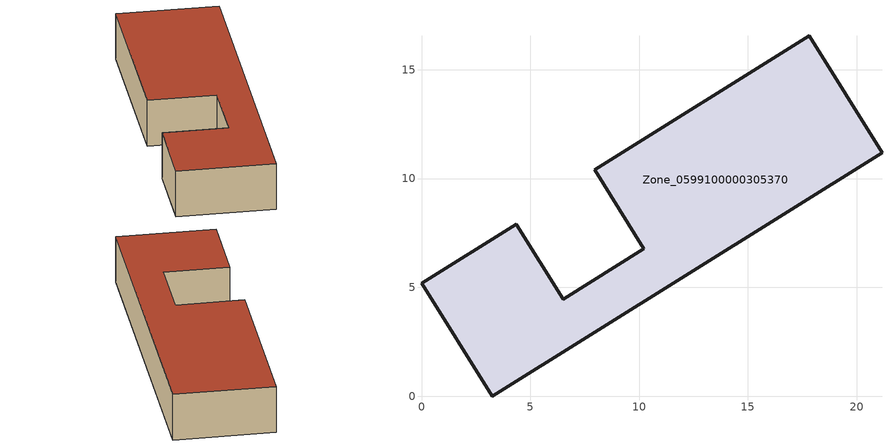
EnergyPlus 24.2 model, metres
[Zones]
Zone_0599100000305370
 floor ground (C_G): 6.51,4.46 10.22,6.79 7.96,10.39 17.82,16.56 21.16,11.19 3.25,0 0,5.18 4.36,7.91 z0
 wall outside (C_F): 3.25,0 21.16,11.19 17.82,16.56 7.96,10.39 10.22,6.79 6.51,4.46 4.36,7.91 0,5.18 3.25,0 z0:3.1
 roof outside (C_R): 10.22,6.79 6.51,4.46 4.36,7.91 0,5.18 3.25,0 21.16,11.19 17.82,16.56 7.96,10.39 z3.1
[BUILDING]
Pand.0599100000305370: North Axis=0; Terrain=City; Loads Convergence Tolerance Value=0.04; Temperature Convergence Tolerance Value=0.4; Solar Distribution=FullExterior; Maximum Number of Warmup Days=25; Minimum Number of Warmup Days=1
[Site:Location]
Rotterdam.The.Hague.AP_ZH_NLD Design_Conditions: Latitude=51.96; Longitude=4.45; Time Zone=1; Elevation=-4.5
[SITE:GROUNDTEMPERATURE:BUILDINGSURFACE]
18, 18, 18, 18, 18, 18, 18, 18, 18, 18, 18, 18
[MATERIAL] Thermal Absorptance=0.9; Solar Absorptance=0.7; Visible Absorptance=0.7
Name | Roughness | Thickness | Conductivity | Density | Specific Heat
G.TI.1946 | MediumSmooth | 0.15 | 1 | 540 | 1210
F.TI.1946 | Rough | 0.3 | 0.857143 | 1920 | 840
R.TI.1946 | MediumRough | 0.2 | 0.1 | 1500 | 1000
[CONSTRUCTION]
C_G: G.TI.1946
C_F: F.TI.1946
C_R: R.TI.1946
[ZONE]
Zone_0599100000305370: Type=1; Multiplier=1; Ceiling Height=Autocalculate; Volume=Autocalculate; Floor Area=autocalculate; Part of Total Floor Area=Yes
[ZONEINFILTRATION:DESIGNFLOWRATE]
Infil_Zone_0599100000305370: Zone or ZoneList or Space or SpaceList=Zone_0599100000305370; Schedule=AlwaysOn; Design Flow Rate Calculation Method=Flow/Area; Flow Rate per Floor Area=0.003; Constant Term Coefficient=1; Temperature Term Coefficient=0; Velocity Term Coefficient=0; Velocity Squared Term Coefficient=0
[HVACTEMPLATE:ZONE:IDEALLOADSAIRSYSTEM]
Zone_0599100000305370: Maximum Heating Supply Air Temperature=50; Minimum Cooling Supply Air Temperature=13; Maximum Heating Supply Air Humidity Ratio=0.0156; Minimum Cooling Supply Air Humidity Ratio=0.0077; Heating Limit=NoLimit; Cooling Limit=NoLimit; Dehumidification Control Type=ConstantSensibleHeatRatio; Cooling Sensible Heat Ratio=0.7; Dehumidification Setpoint=60; Humidification Control Type=None; Humidification Setpoint=30; Outdoor Air Method=None; Outdoor Air Flow Rate per Person=0.00944; Outdoor Air Flow Rate per Zone Floor Area=0; Outdoor Air Flow Rate per Zone=0; Demand Controlled Ventilation Type=None; Outdoor Air Economizer Type=NoEconomizer; Heat Recovery Type=None; Sensible Heat Recovery Effectiveness=0.7; Latent Heat Recovery Effectiveness=0.65
[ZONECONTROL:THERMOSTAT]
ThermostatControl_Zone_0599100000305370: Zone or ZoneList=Zone_0599100000305370; Control Type Schedule=DualSetpointControlType; Control 1=Thermostat_Zone_0599100000305370; Temperature Difference Between Cutout And Setpoint=0
[THERMOSTATSETPOINT:DUALSETPOINT]
Thermostat_Zone_0599100000305370: Heating Setpoint Temperature Schedule=HeatingSetpoint_Zone_0599100000305370; Cooling Setpoint Temperature Schedule=CoolingSetpoint_Zone_0599100000305370
[SCHEDULE:COMPACT]
HeatingSetpoint_Zone_0599100000305370: Through: 12/31, For: AllDays, Until: 24:00, 21
CoolingSetpoint_Zone_0599100000305370: Through: 12/31, For: AllDays, Until: 24:00, 24
DualSetpointControlType: Through: 12/31, For: AllDays, Until: 24:00, 4
AlwaysOn: Through: 12/31, For: AllDays, Until: 24:00, 1
